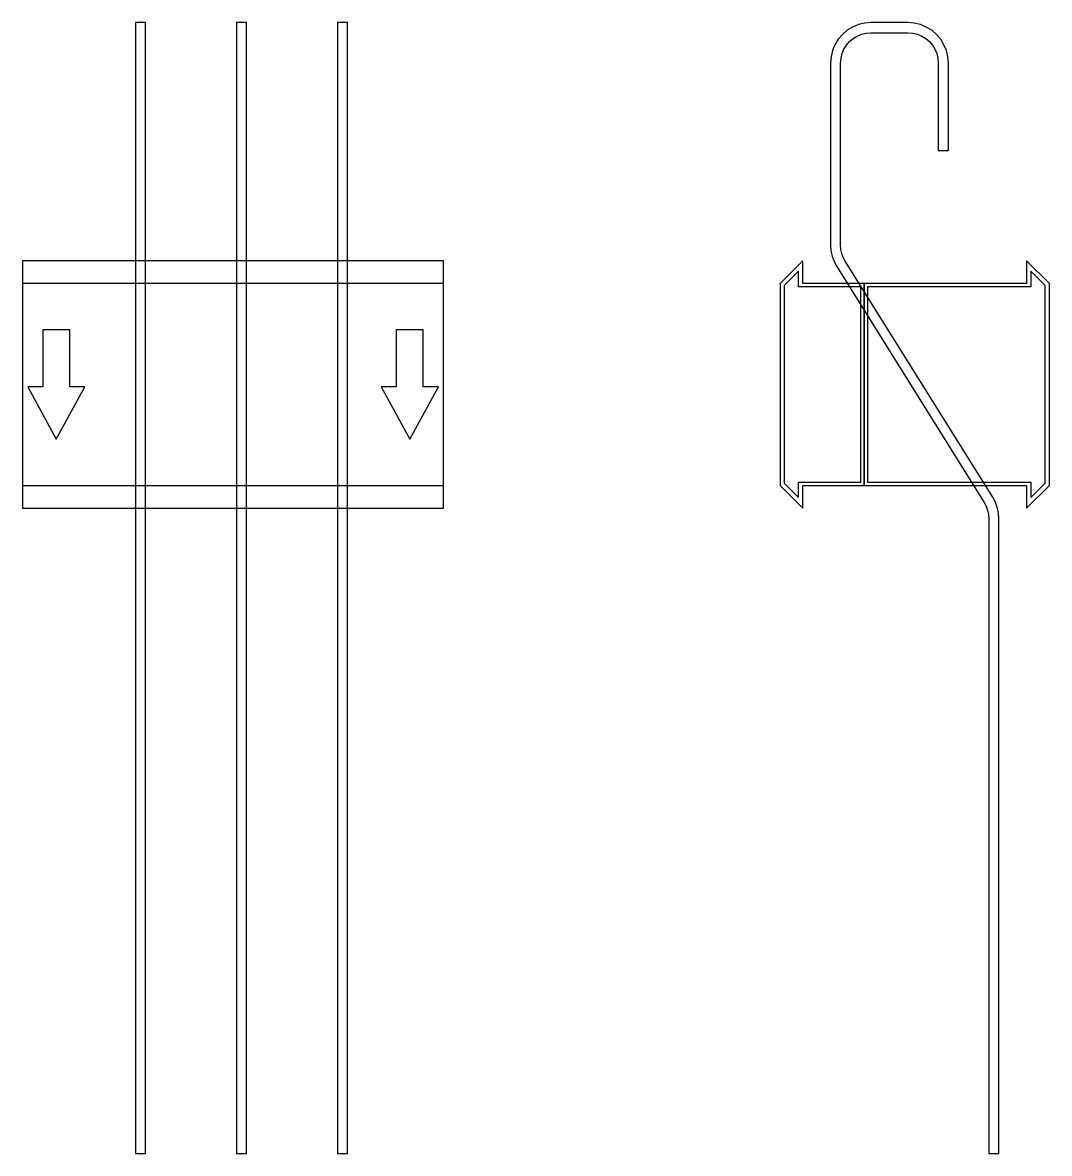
# Model space of a CAD drawing. Extents: x 0 to 610, y -457 to 215.
import ezdxf

# ---------------------------------------------------------------- set-up
doc = ezdxf.new("R2010")
doc.units = 0
doc.layers.add('Halfen', color=7, linetype='CONTINUOUS')

msp = doc.modelspace()

# ---------------------------------------------------------------- linework, layer by layer
at = {"layer": 'Halfen', "color": 7}
for points in [[(73, -456.927), (73, 214.971), (67, 214.971), (67, -456.927)], [(133, -456.927), (133, 214.971), (127, 214.971), (127, -456.927)], [(193, -456.927), (193, 214.971), (187, 214.971), (187, -456.927)], [(580, -456.927), (580, -79.715), (579.766, -76.375), (579.07, -73.1), (577.925, -69.953), (576.353, -66.997), (488.735, 73.221), (487.556, 75.438), (486.697, 77.798), (486.175, 80.255), (486, 82.76), (486, 190.971), (486.222, 193.787), (486.881, 196.534), (487.962, 199.143), (489.438, 201.551), (491.272, 203.699), (493.42, 205.534), (495.828, 207.009), (498.438, 208.09), (501.184, 208.75), (504, 208.971), (526, 208.971), (528.816, 208.75), (531.562, 208.09), (534.172, 207.009), (536.58, 205.534), (538.728, 203.699), (540.562, 201.551), (542.038, 199.143), (543.119, 196.534), (543.778, 193.787), (544, 190.971), (544, 138.971), (550, 138.971), (550, 190.971), (549.705, 194.726), (548.825, 198.388), (547.384, 201.867), (545.416, 205.078), (542.971, 207.942), (540.107, 210.388), (536.896, 212.355), (533.416, 213.797), (529.754, 214.676), (526, 214.971), (504, 214.971), (500.246, 214.676), (496.584, 213.797), (493.104, 212.355), (489.893, 210.388), (487.029, 207.942), (484.584, 205.078), (482.616, 201.867), (481.175, 198.388), (480.295, 194.726), (480, 190.971), (480, 82.76), (480.234, 79.419), (480.93, 76.144), (482.075, 72.998), (483.647, 70.042), (571.265, -70.177), (572.444, -72.394), (573.303, -74.754), (573.825, -77.21), (574, -79.715), (574, -456.927)], [(0, -73.5), (250, -73.5), (250, 73.5), (0, 73.5)], [(500, -60), (500, 60), (463.5, 60), (463.5, 73.5), (450, 60), (450, -60), (463.5, -73.5), (463.5, -60)], [(498, -58), (498, 58), (461, 58), (461, 67.25), (452.5, 58.75), (452.5, -58.75), (461, -67.25), (461, -58)], [(610, -60), (610, 60), (596.5, 73.5), (596.5, 60), (500, 60), (500, -60), (596.5, -60), (596.5, -73.5)], [(607.5, -58.75), (607.5, 58.75), (599, 67.25), (599, 58), (502, 58), (502, -58), (599, -58), (599, -67.25)], [(0, -60), (250, -60), (250, 60), (0, 60)], [(20, -32.5), (37, -1.5), (28, -1.5), (28, 32.5), (12, 32.5), (12, -1.5), (3, -1.5)], [(230, -32.5), (247, -1.5), (238, -1.5), (238, 32.5), (222, 32.5), (222, -1.5), (213, -1.5)]]:
    msp.add_lwpolyline(points, close=True, dxfattribs=at)

doc.saveas('drawing.dxf')
